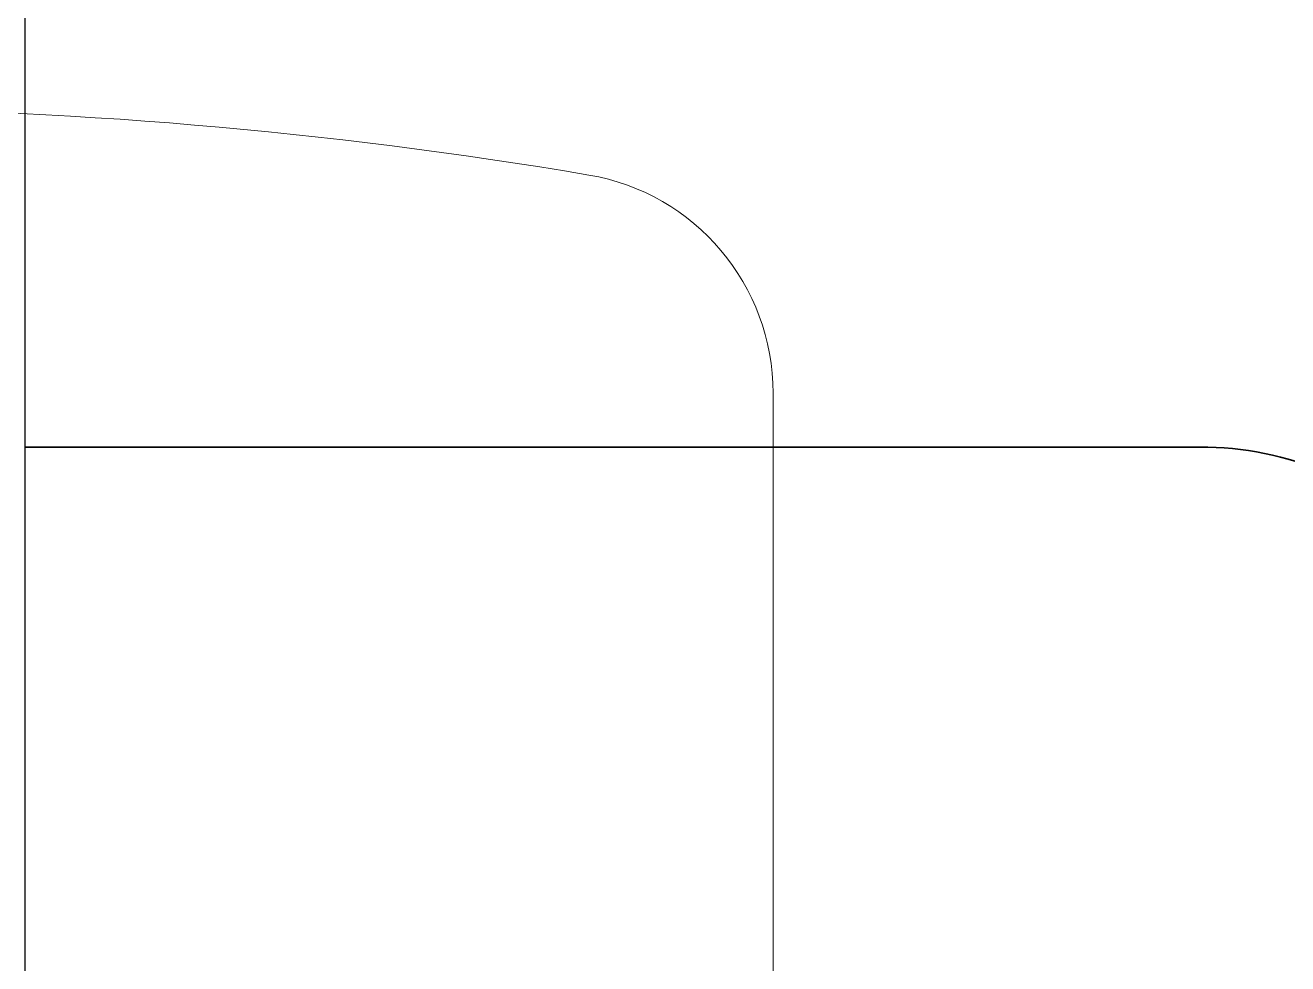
# Model space of a CAD drawing. Header units: inches. Extents: x -12418 to 183584, y -29325 to 19878.
# Drawn here: x 47959.4 to 48244.9, y -6416.8 to -6204.7 of the extents above; entities that cross this region are included whole.
import ezdxf

# ---------------------------------------------------------------- set-up
doc = ezdxf.new("R2010")
doc.units = ezdxf.units.IN
doc.header["$LTSCALE"] = 25
doc.header["$MEASUREMENT"] = 0
doc.linetypes.add('DASHDOT', pattern=[25.4, 12.7, -6.35, 0, -6.35])
doc.layers.get('0').update_dxf_attribs({"color": 8})
doc.layers.add('00-Ground Floor$0$False Ceiling', color=251, linetype='Continuous')
doc.layers.add('00-Ground Floor$0$LOADING', color=253, linetype='Continuous', lineweight=5)
doc.layers.add('E-LITE-CLNG-CNDT', color=6, linetype='DASHDOT', lineweight=35)

# ---------------------------------------------------------------- blocks, each defined once
blk = doc.blocks.new('00-Ground Floor$0$GF21018-P')
at = {"color": 0}
blk.add_line((0.22049, 0.47563), (0.22049, 0.0675), dxfattribs=at)
for centre, radius, start, end in [((-0.0001, -0.52948), 1.06948, 80.36712, 99.63288), ((0.17049, 0.47563), 0.05, 0, 80.3671)]:
    blk.add_arc(centre, radius, start, end, dxfattribs=at)
blk = doc.blocks.new('00-Ground Floor$0$A$Ce9e1c4c3')
at = {"layer": '00-Ground Floor$0$False Ceiling', "color": 254, "linetype": 'Continuous'}
blk.add_line((-52040.56, -6847.43), (-52040.56, -2847.43), dxfattribs=at)
blk = doc.blocks.new('00-Ground Floor')
at = {"layer": '00-Ground Floor$0$False Ceiling', "color": 254}
blk.add_blockref('00-Ground Floor$0$A$Ce9e1c4c3', (100000, 0), dxfattribs=at)
at = {"layer": '00-Ground Floor$0$LOADING', "extrusion": (-2.24021e-05, -7.77426e-06, 1), "xscale": 1000, "yscale": 1000, "zscale": 1000, "rotation": 359.9985892349694}
blk.add_blockref('00-Ground Floor$0$GF21018-P', (47908.05, -6763.45, -1.04), dxfattribs=at)

msp = doc.modelspace()

# ---------------------------------------------------------------- linework, layer by layer
at = {"layer": 'E-LITE-CLNG-CNDT', "color": 1}
msp.add_lwpolyline([(47959.44, -6300), (48225, -6300, -0.414214), (48300, -6375), (48300, -9600)], format="xyb", dxfattribs=at)

# ---------------------------------------------------------------- block references
msp.add_blockref('00-Ground Floor', (0, 0), dxfattribs=at)

doc.saveas('drawing.dxf')
